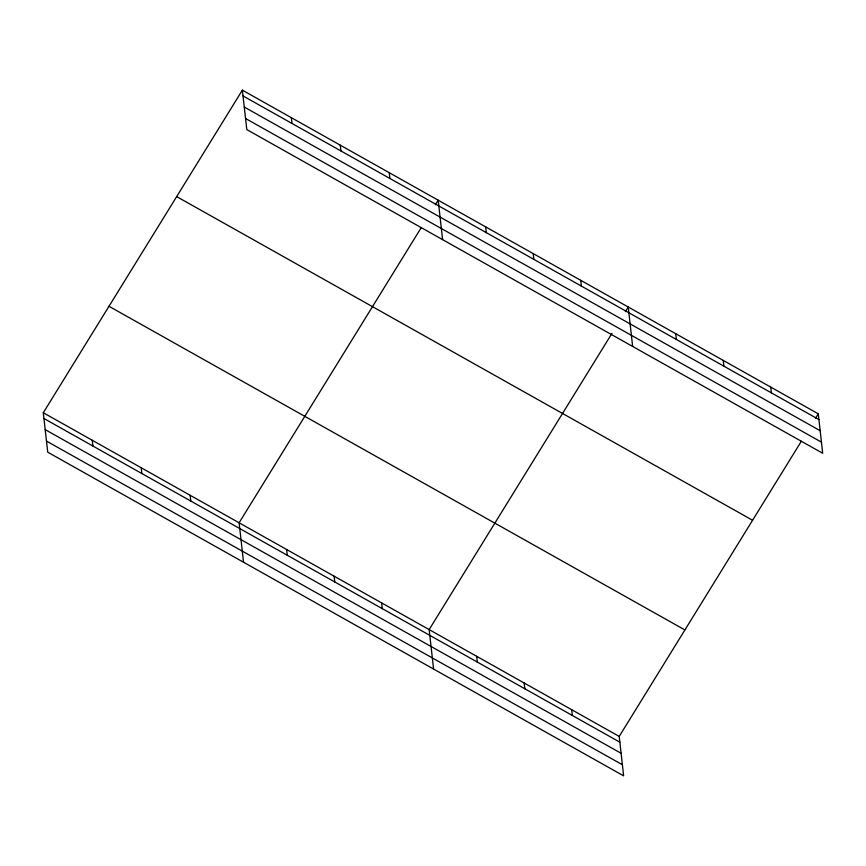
<?xml version="1.0" encoding="UTF-8"?>
<svg xmlns="http://www.w3.org/2000/svg" width="866" height="866" viewBox="0 0 866 866"><rect width="100%" height="100%" fill="white"/><g stroke="black" fill="none" stroke-linecap="round" stroke-linejoin="round"><path stroke-width="1.3" d="M801.321 441.281L619.212 736.414L623.628 775.849L47.727 452.182L43.3 412.746L242.372 90.151L818.273 413.818L822.7 453.254L246.788 129.586L242.372 90.151M421.222 227.671L239.113 522.793L243.53 562.229M435.349 204.777L438.174 200.198L442.602 239.633M611.981 333.334L429.157 629.604L433.585 669.039M625.404 311.587L628.229 307.008L632.645 346.443M815.447 418.397L818.273 413.818M243.01 95.92L818.922 419.588M244.255 107.038L820.167 430.694M245.543 118.48L821.455 442.147M176.675 196.604L752.586 520.271M108.997 306.293L684.898 629.95M43.3 412.746L619.212 736.414M43.95 418.516L619.861 742.184M45.194 429.633L621.106 753.29M46.483 441.075L622.383 764.743M770.762 387.113L771.411 392.883M723.251 360.408L723.9 366.177M675.74 333.702L676.389 339.483M580.718 280.303L581.357 286.072M533.196 253.597L533.846 259.367M571.701 709.709L572.339 715.478M485.685 226.903L486.335 232.673M524.19 683.003L524.828 688.773M476.668 656.298L477.318 662.079M389.224 172.68L389.873 178.461M340.273 145.174L340.923 150.944M381.646 602.898L382.296 608.668M291.322 117.657L291.961 123.437M334.135 576.193L334.785 581.963M286.624 549.499L287.274 555.268M190.152 495.276L190.801 501.057M141.201 467.77L141.851 473.54M92.251 440.253L92.9 446.033"/></g></svg>
